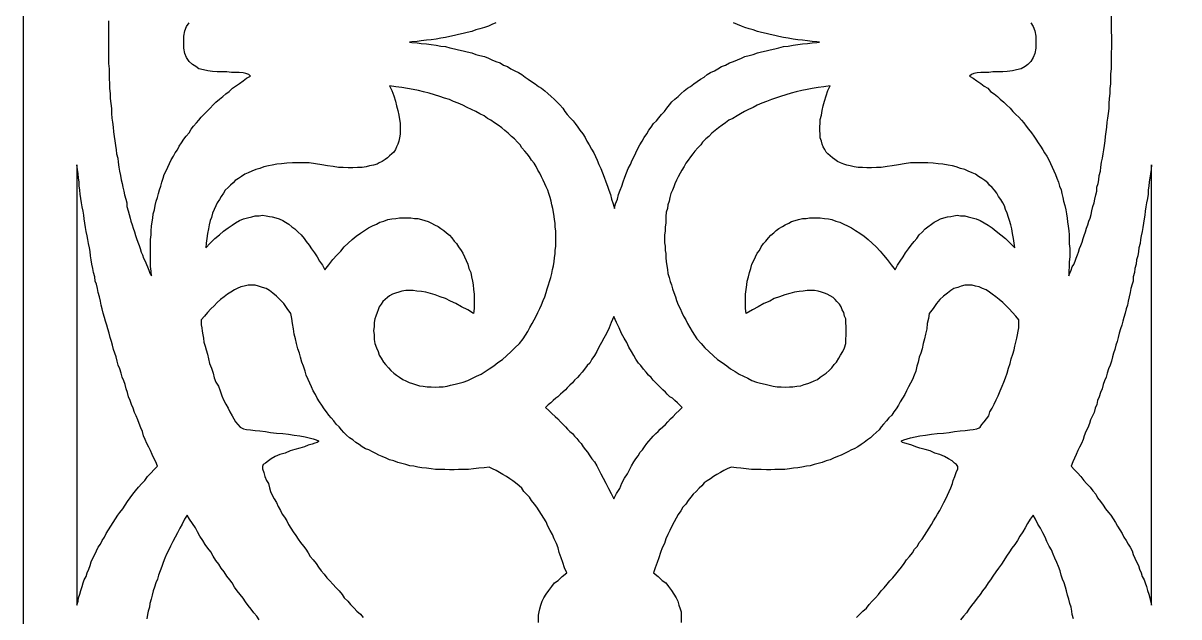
# Model space of a CAD drawing. Extents: x -535 to 535, y -535 to 535.
# Drawn here: x -440 to -332.5, y -53.5 to 1.8 of the extents above; entities that cross this region are included whole.
import ezdxf

# ---------------------------------------------------------------- set-up
doc = ezdxf.new("R2010")
doc.units = 0
doc.layers.add('LAYER_1', color=18, linetype='CONTINUOUS')
doc.layers.add('LAYER_2', color=150, linetype='CONTINUOUS')

msp = doc.modelspace()

# ---------------------------------------------------------------- linework, layer by layer
at = {"layer": 'LAYER_1'}
for points in [[(-346.27, 1.79), (-346.06, 1.44), (-345.9, 1.05), (-345.79, 0.56), (-345.79, -0.56), (-345.9, -1.05), (-346.06, -1.44), (-346.27, -1.79), (-346.54, -2.08), (-346.81, -2.28), (-347.18, -2.47), (-347.61, -2.57), (-347.98, -2.67), (-348.46, -2.72), (-348.89, -2.77), (-349.32, -2.77), (-349.8, -2.77), (-350.18, -2.82), (-350.55, -2.82), (-350.92, -2.82), (-351.25, -2.86), (-351.57, -2.91), (-351.78, -3.01), (-351.99, -3.16), (-351.62, -3.35), (-351.3, -3.6), (-350.92, -3.84), (-350.6, -4.09), (-350.28, -4.28), (-350.02, -4.58), (-349.69, -4.82), (-349.37, -5.07), (-349.11, -5.31), (-348.79, -5.6), (-348.52, -5.85), (-348.2, -6.14), (-347.93, -6.44), (-347.66, -6.73), (-347.39, -6.98), (-347.13, -7.27), (-346.91, -7.51), (-346.7, -7.81), (-346.49, -8.1), (-346.22, -8.44), (-346, -8.74), (-345.79, -9.03), (-345.58, -9.37), (-345.36, -9.67), (-345.15, -10.01), (-344.99, -10.3), (-344.77, -10.6), (-344.61, -10.94), (-344.45, -11.28), (-344.29, -11.62), (-344.13, -11.97), (-343.97, -12.31), (-343.86, -12.65), (-343.7, -13.04), (-343.6, -13.39), (-343.44, -13.73), (-343.38, -14.07), (-343.28, -14.46), (-343.22, -14.81), (-343.12, -15.2), (-343.01, -15.59), (-342.96, -15.98), (-342.9, -16.37), (-342.85, -16.71), (-342.8, -17.11), (-342.74, -17.55), (-342.69, -17.94), (-342.69, -18.77), (-342.63, -19.21), (-342.63, -19.99), (-342.69, -20.43), (-342.69, -20.87), (-342.74, -21.31), (-342.74, -21.76), (-342.63, -21.51), (-342.53, -21.22), (-342.42, -20.92), (-342.26, -20.68), (-342.15, -20.38), (-342.05, -20.09), (-341.94, -19.8), (-341.83, -19.55), (-341.73, -19.21), (-341.62, -18.92), (-341.51, -18.62), (-341.4, -18.28), (-341.3, -17.99), (-341.19, -17.64), (-341.08, -17.3), (-340.98, -17.01), (-340.87, -16.67), (-340.76, -16.37), (-340.66, -16.03), (-340.6, -15.69), (-340.5, -15.3), (-340.39, -14.95), (-340.33, -14.61), (-340.23, -14.22), (-340.12, -13.88), (-340.12, -13.48), (-340.01, -13.14), (-339.96, -12.8), (-339.91, -12.41), (-339.8, -12.02), (-339.75, -11.62), (-339.69, -11.18), (-339.59, -10.79), (-339.53, -10.4), (-339.48, -10.01), (-339.43, -9.62), (-339.37, -9.18), (-339.32, -8.79), (-339.27, -8.35), (-339.21, -7.9), (-339.16, -7.46), (-339.1, -7.07), (-339.05, -6.63), (-339, -6.19), (-339, -5.7), (-338.94, -5.26), (-338.89, -4.77), (-338.89, -4.33), (-338.84, -3.89), (-338.84, -2.96), (-338.78, -2.47), (-338.78, -1), (-338.73, -0.51), (-338.73, 0.51), (-338.78, 1), (-338.78, 2.47)], [(-432.06, 1.98), (-432.06, -1.98), (-432.01, -2.47), (-432.01, -3.4), (-431.95, -3.89), (-431.95, -4.33), (-431.9, -4.77), (-431.9, -5.26), (-431.85, -5.7), (-431.79, -6.19), (-431.79, -6.63), (-431.74, -7.07), (-431.68, -7.46), (-431.63, -7.9), (-431.58, -8.35), (-431.52, -8.79), (-431.47, -9.18), (-431.42, -9.62), (-431.36, -10.01), (-431.31, -10.4), (-431.2, -10.79), (-431.15, -11.18), (-431.1, -11.62), (-431.04, -12.02), (-430.94, -12.41), (-430.88, -12.8), (-430.78, -13.14), (-430.72, -13.48), (-430.62, -13.88), (-430.56, -14.22), (-430.45, -14.61), (-430.35, -14.95), (-430.35, -15.3), (-430.24, -15.69), (-430.13, -16.03), (-430.03, -16.37), (-429.97, -16.67), (-429.87, -17.01), (-429.76, -17.3), (-429.65, -17.64), (-429.55, -17.99), (-429.44, -18.28), (-429.33, -18.62), (-429.22, -18.92), (-429.12, -19.21), (-429.01, -19.55), (-428.9, -19.8), (-428.8, -20.09), (-428.64, -20.38), (-428.53, -20.68), (-428.42, -20.92), (-428.32, -21.22), (-428.21, -21.51), (-428.05, -21.76), (-428.1, -21.31), (-428.15, -20.87), (-428.15, -18.38), (-428.1, -17.94), (-428.1, -17.55), (-428.05, -17.11), (-427.99, -16.71), (-427.94, -16.37), (-427.89, -15.98), (-427.78, -15.59), (-427.73, -15.2), (-427.62, -14.81), (-427.51, -14.46), (-427.41, -14.07), (-427.3, -13.73), (-427.19, -13.39), (-427.09, -13.04), (-426.98, -12.65), (-426.87, -12.31), (-426.71, -11.97), (-426.55, -11.62), (-426.39, -11.28), (-426.23, -10.94), (-426.02, -10.6), (-425.86, -10.3), (-425.64, -10.01), (-425.48, -9.67), (-425.27, -9.37), (-425.05, -9.03), (-424.84, -8.74), (-424.57, -8.44), (-424.36, -8.1), (-424.14, -7.81), (-423.88, -7.51), (-423.66, -7.27), (-423.45, -6.98), (-423.18, -6.73), (-422.91, -6.44), (-422.59, -6.14), (-422.33, -5.85), (-422.06, -5.6), (-421.74, -5.31), (-421.42, -5.07), (-421.15, -4.82), (-420.83, -4.58), (-420.51, -4.28), (-420.24, -4.09), (-419.86, -3.84), (-419.54, -3.6), (-419.22, -3.35), (-418.85, -3.16), (-419.01, -3.01), (-419.28, -2.91), (-419.54, -2.86), (-419.92, -2.82), (-420.29, -2.82), (-420.61, -2.82), (-421.04, -2.77), (-421.47, -2.77), (-421.95, -2.77), (-422.38, -2.72), (-422.81, -2.67), (-423.23, -2.57), (-423.66, -2.47), (-423.93, -2.28), (-424.25, -2.08), (-424.57, -1.79), (-424.79, -1.44), (-424.95, -1.05), (-425.05, -0.56), (-425.05, 0.56), (-424.95, 1.05), (-424.79, 1.44), (-424.57, 1.79)], [(-396.02, 1.79), (-396.39, 1.64), (-396.71, 1.49), (-397.09, 1.35), (-397.52, 1.25), (-397.89, 1.15), (-398.26, 1), (-398.69, 0.91), (-399.07, 0.81), (-399.49, 0.71), (-399.87, 0.61), (-400.3, 0.51), (-400.72, 0.42), (-401.15, 0.37), (-401.58, 0.27), (-402.06, 0.22), (-402.49, 0.17), (-402.97, 0.12), (-403.34, 0.07), (-403.83, 0.02), (-404.07, 0), (-403.83, -0.03), (-403.34, -0.08), (-402.97, -0.12), (-402.49, -0.17), (-402.06, -0.22), (-401.58, -0.27), (-401.15, -0.37), (-400.72, -0.42), (-400.3, -0.52), (-399.87, -0.61), (-399.49, -0.71), (-399.07, -0.81), (-398.69, -0.91), (-398.26, -1.01), (-397.89, -1.15), (-397.52, -1.25), (-397.09, -1.35), (-396.71, -1.49), (-396.39, -1.64), (-396.02, -1.79), (-395.64, -1.94), (-395.32, -2.13), (-394.95, -2.28), (-394.63, -2.47), (-394.25, -2.67), (-393.93, -2.82), (-393.61, -3.01), (-393.29, -3.26), (-393.02, -3.45), (-392.7, -3.65), (-392.38, -3.89), (-392.06, -4.14), (-391.79, -4.28), (-391.47, -4.53), (-391.2, -4.77), (-390.88, -5.07), (-390.62, -5.31), (-390.35, -5.56), (-390.08, -5.85), (-389.81, -6.14), (-389.6, -6.44), (-389.39, -6.73), (-389.12, -7.03), (-388.85, -7.32), (-388.64, -7.56), (-388.42, -7.91), (-388.21, -8.2), (-387.94, -8.54), (-387.73, -8.88), (-387.57, -9.23), (-387.35, -9.57), (-387.14, -9.96), (-386.93, -10.3), (-386.76, -10.65), (-386.6, -10.99), (-386.44, -11.38), (-386.28, -11.77), (-386.12, -12.16), (-385.96, -12.56), (-385.8, -13), (-385.64, -13.39), (-385.53, -13.78), (-385.37, -14.17), (-385.27, -14.61), (-385.11, -15.05), (-385, -15.49), (-384.89, -15.05), (-384.73, -14.61), (-384.63, -14.17), (-384.47, -13.78), (-384.3, -13.39), (-384.2, -13), (-384.04, -12.56), (-383.88, -12.16), (-383.72, -11.77), (-383.5, -11.38), (-383.34, -10.99), (-383.18, -10.65), (-383.02, -10.3), (-382.86, -9.96), (-382.65, -9.57), (-382.43, -9.23), (-382.22, -8.88), (-382, -8.54), (-381.79, -8.2), (-381.58, -7.91), (-381.36, -7.56), (-381.1, -7.32), (-380.88, -7.03), (-380.61, -6.73), (-380.35, -6.44), (-380.13, -6.14), (-379.87, -5.85), (-379.65, -5.56), (-379.38, -5.31), (-379.06, -5.07), (-378.8, -4.77), (-378.53, -4.53), (-378.21, -4.28), (-377.94, -4.14), (-377.62, -3.89), (-377.3, -3.65), (-376.98, -3.45), (-376.66, -3.26), (-376.39, -3.01), (-376.07, -2.82), (-375.69, -2.67), (-375.37, -2.47), (-375.05, -2.28), (-374.68, -2.13), (-374.3, -1.94), (-373.93, -1.79), (-373.55, -1.64), (-373.18, -1.49), (-372.86, -1.35), (-372.48, -1.25), (-372.11, -1.15), (-371.68, -1.01), (-371.31, -0.91), (-370.88, -0.81), (-370.51, -0.71), (-370.08, -0.61), (-369.7, -0.52), (-369.28, -0.42), (-368.85, -0.37), (-368.37, -0.27), (-367.94, -0.22), (-367.51, -0.17), (-367.03, -0.12), (-366.6, -0.08), (-366.17, -0.03), (-365.93, 0), (-366.17, 0.02), (-366.6, 0.07), (-367.03, 0.12), (-367.51, 0.17), (-367.94, 0.22), (-368.37, 0.27), (-368.85, 0.37), (-369.28, 0.42), (-369.7, 0.51), (-370.08, 0.61), (-370.51, 0.71), (-370.88, 0.81), (-371.31, 0.91), (-371.68, 1), (-372.11, 1.15), (-372.48, 1.25), (-372.86, 1.35), (-373.18, 1.49), (-373.55, 1.64), (-373.93, 1.79)], [(-392.05, -53.99), (-392.05, -53.31), (-392, -53.01), (-391.95, -52.72), (-391.84, -52.38), (-391.73, -52.03), (-391.57, -51.69), (-391.36, -51.35), (-391.09, -51.01), (-390.82, -50.66), (-390.56, -50.32), (-390.24, -50.08), (-389.86, -49.73), (-389.43, -49.39), (-389.65, -48.9), (-389.81, -48.41), (-389.97, -47.97), (-390.13, -47.48), (-390.24, -47.04), (-390.4, -46.65), (-390.61, -46.21), (-390.77, -45.82), (-390.98, -45.43), (-391.2, -45.03), (-391.36, -44.64), (-391.57, -44.3), (-391.79, -43.96), (-392, -43.62), (-392.21, -43.27), (-392.43, -42.98), (-392.7, -42.64), (-392.91, -42.34), (-393.18, -42.05), (-393.44, -41.8), (-393.6, -41.51), (-393.87, -41.27), (-394.19, -41.02), (-394.46, -40.83), (-394.73, -40.63), (-395.05, -40.43), (-395.37, -40.24), (-395.69, -40.04), (-396.01, -39.85), (-396.33, -39.7), (-396.65, -39.55), (-397.13, -39.6), (-397.62, -39.65), (-398.1, -39.7), (-398.58, -39.75), (-399.01, -39.75), (-399.49, -39.75), (-399.92, -39.8), (-400.34, -39.8), (-400.77, -39.75), (-401.2, -39.75), (-401.63, -39.75), (-402.05, -39.7), (-402.48, -39.65), (-402.91, -39.6), (-403.29, -39.55), (-403.66, -39.46), (-404.03, -39.41), (-404.41, -39.31), (-404.78, -39.21), (-405.16, -39.11), (-405.53, -38.97), (-405.91, -38.87), (-406.23, -38.72), (-406.6, -38.57), (-406.92, -38.43), (-407.19, -38.28), (-407.51, -38.13), (-407.83, -37.94), (-408.15, -37.84), (-408.47, -37.64), (-408.74, -37.45), (-409.06, -37.25), (-409.33, -37.01), (-409.65, -36.81), (-409.92, -36.57), (-410.18, -36.32), (-410.4, -36.08), (-410.61, -35.79), (-410.88, -35.54), (-411.09, -35.25), (-411.36, -34.95), (-411.58, -34.71), (-411.79, -34.41), (-412, -34.12), (-412.22, -33.78), (-412.43, -33.48), (-412.64, -33.14), (-412.81, -32.8), (-413.02, -32.46), (-413.18, -32.07), (-413.34, -31.72), (-413.5, -31.38), (-413.66, -30.99), (-413.77, -30.6), (-413.93, -30.16), (-414.09, -29.77), (-414.2, -29.32), (-414.3, -28.93), (-414.46, -28.54), (-414.57, -28.05), (-414.68, -27.61), (-414.78, -27.17), (-414.84, -26.68), (-414.94, -26.19), (-415, -25.7), (-415.1, -25.26), (-415.43, -24.77), (-415.75, -24.33), (-416.12, -23.94), (-416.44, -23.65), (-416.76, -23.35), (-417.08, -23.11), (-417.4, -22.91), (-417.73, -22.82), (-418.1, -22.72), (-418.42, -22.62), (-418.74, -22.62), (-419.06, -22.62), (-419.44, -22.72), (-419.76, -22.77), (-420.08, -22.91), (-420.35, -23.06), (-420.67, -23.26), (-420.99, -23.45), (-421.31, -23.7), (-421.63, -23.94), (-421.95, -24.23), (-422.22, -24.53), (-422.54, -24.82), (-422.86, -25.16), (-423.13, -25.51), (-423.45, -25.85), (-423.45, -26.29), (-423.39, -26.58), (-423.34, -26.88), (-423.29, -27.22), (-423.23, -27.56), (-423.18, -27.91), (-423.07, -28.3), (-422.97, -28.64), (-422.86, -29.03), (-422.75, -29.47), (-422.65, -29.91), (-422.49, -30.35), (-422.33, -30.79), (-422.22, -31.23), (-422.06, -31.63), (-421.84, -32.02), (-421.68, -32.46), (-421.52, -32.9), (-421.36, -33.29), (-421.15, -33.68), (-420.93, -34.07), (-420.77, -34.41), (-420.56, -34.76), (-420.4, -35.05), (-420.24, -35.34), (-420.03, -35.59), (-419.81, -35.83), (-419.7, -35.88), (-419.49, -35.98), (-419.22, -36.03), (-418.85, -36.08), (-418.42, -36.13), (-417.99, -36.18), (-417.46, -36.23), (-416.98, -36.32), (-416.44, -36.37), (-415.85, -36.42), (-415.32, -36.47), (-414.78, -36.57), (-414.25, -36.62), (-413.77, -36.71), (-413.39, -36.81), (-413.02, -36.91), (-412.75, -37.01), (-412.54, -37.11), (-412.54, -37.16), (-412.64, -37.25), (-412.86, -37.3), (-413.13, -37.4), (-413.5, -37.5), (-413.82, -37.64), (-414.25, -37.79), (-414.73, -37.89), (-415.16, -38.04), (-415.64, -38.23), (-416.12, -38.38), (-416.55, -38.57), (-416.92, -38.77), (-417.19, -38.97), (-417.46, -39.16), (-417.67, -39.31), (-417.73, -39.5), (-417.73, -39.7), (-417.62, -40.04), (-417.51, -40.43), (-417.35, -40.78), (-417.19, -41.07), (-417.08, -41.46), (-416.98, -41.8), (-416.82, -42.15), (-416.66, -42.49), (-416.44, -42.83), (-416.28, -43.22), (-416.07, -43.57), (-415.91, -43.91), (-415.69, -44.2), (-415.48, -44.55), (-415.32, -44.89), (-415.1, -45.23), (-414.89, -45.57), (-414.62, -45.92), (-414.41, -46.26), (-414.2, -46.55), (-413.93, -46.89), (-413.71, -47.19), (-413.5, -47.53), (-413.29, -47.87), (-413.02, -48.17), (-412.75, -48.51), (-412.54, -48.85), (-412.27, -49.19), (-412, -49.49), (-411.74, -49.83), (-411.47, -50.12), (-411.2, -50.42), (-410.88, -50.76), (-410.61, -51.05), (-410.34, -51.4), (-410.13, -51.69), (-409.81, -52.03), (-409.54, -52.33), (-409.22, -52.67), (-408.95, -52.96), (-408.63, -53.21), (-408.37, -53.55)], [(-362.48, -53.55), (-362.16, -53.21), (-361.89, -52.96), (-361.57, -52.67), (-361.3, -52.33), (-361.03, -52.03), (-360.71, -51.69), (-360.44, -51.4), (-360.18, -51.05), (-359.91, -50.76), (-359.64, -50.42), (-359.38, -50.12), (-359.11, -49.83), (-358.84, -49.49), (-358.57, -49.19), (-358.31, -48.85), (-358.04, -48.51), (-357.82, -48.17), (-357.56, -47.87), (-357.29, -47.53), (-357.08, -47.19), (-356.81, -46.89), (-356.65, -46.55), (-356.38, -46.26), (-356.17, -45.92), (-355.95, -45.57), (-355.74, -45.23), (-355.52, -44.89), (-355.31, -44.55), (-355.1, -44.2), (-354.94, -43.91), (-354.72, -43.57), (-354.56, -43.22), (-354.35, -42.83), (-354.19, -42.49), (-354.03, -42.15), (-353.87, -41.8), (-353.71, -41.46), (-353.55, -41.07), (-353.49, -40.78), (-353.33, -40.43), (-353.22, -40.04), (-353.06, -39.7), (-353.06, -39.5), (-353.17, -39.31), (-353.38, -39.16), (-353.6, -38.97), (-353.92, -38.77), (-354.29, -38.57), (-354.72, -38.38), (-355.2, -38.23), (-355.63, -38.04), (-356.11, -37.89), (-356.59, -37.79), (-356.97, -37.64), (-357.34, -37.5), (-357.66, -37.4), (-357.98, -37.3), (-358.2, -37.25), (-358.31, -37.16), (-358.31, -37.11), (-358.09, -37.01), (-357.77, -36.91), (-357.45, -36.81), (-357.02, -36.71), (-356.59, -36.62), (-356.06, -36.57), (-355.52, -36.47), (-354.99, -36.42), (-354.4, -36.37), (-353.87, -36.32), (-353.38, -36.23), (-352.85, -36.18), (-352.37, -36.13), (-351.94, -36.08), (-351.62, -36.03), (-351.3, -35.98), (-351.09, -35.88), (-350.98, -35.83), (-350.82, -35.59), (-350.6, -35.34), (-350.39, -35.05), (-350.18, -34.76), (-350.07, -34.41), (-349.86, -34.07), (-349.69, -33.68), (-349.48, -33.29), (-349.32, -32.9), (-349.11, -32.46), (-348.95, -32.02), (-348.79, -31.63), (-348.62, -31.23), (-348.46, -30.79), (-348.36, -30.35), (-348.2, -29.91), (-348.09, -29.47), (-347.93, -29.03), (-347.82, -28.64), (-347.77, -28.3), (-347.66, -27.91), (-347.56, -27.56), (-347.5, -27.22), (-347.45, -26.88), (-347.39, -26.58), (-347.39, -25.85), (-347.66, -25.51), (-347.98, -25.16), (-348.3, -24.82), (-348.57, -24.53), (-348.89, -24.23), (-349.21, -23.94), (-349.53, -23.7), (-349.86, -23.45), (-350.12, -23.26), (-350.44, -23.06), (-350.76, -22.91), (-351.09, -22.77), (-351.41, -22.72), (-351.73, -22.62), (-352.05, -22.62), (-352.42, -22.62), (-352.74, -22.72), (-353.06, -22.82), (-353.44, -22.91), (-353.71, -23.11), (-354.03, -23.35), (-354.4, -23.65), (-354.72, -23.94), (-355.04, -24.33), (-355.36, -24.77), (-355.74, -25.26), (-355.79, -25.7), (-355.9, -26.19), (-355.95, -26.68), (-356.06, -27.17), (-356.17, -27.61), (-356.27, -28.05), (-356.38, -28.54), (-356.49, -28.93), (-356.65, -29.32), (-356.75, -29.77), (-356.86, -30.16), (-356.97, -30.6), (-357.13, -30.99), (-357.29, -31.38), (-357.45, -31.72), (-357.66, -32.07), (-357.82, -32.46), (-357.98, -32.8), (-358.2, -33.14), (-358.41, -33.48), (-358.57, -33.78), (-358.79, -34.12), (-359, -34.41), (-359.21, -34.71), (-359.48, -34.95), (-359.7, -35.25), (-359.96, -35.54), (-360.18, -35.79), (-360.39, -36.08), (-360.66, -36.32), (-360.93, -36.57), (-361.19, -36.81), (-361.46, -37.01), (-361.78, -37.25), (-362.05, -37.45), (-362.37, -37.64), (-362.69, -37.84), (-362.96, -37.94), (-363.28, -38.13), (-363.6, -38.28), (-363.92, -38.43), (-364.24, -38.57), (-364.62, -38.72), (-364.94, -38.87), (-365.31, -38.97), (-365.69, -39.11), (-366.06, -39.21), (-366.43, -39.31), (-366.81, -39.41), (-367.13, -39.46), (-367.56, -39.55), (-367.93, -39.6), (-368.36, -39.65), (-368.73, -39.7), (-369.16, -39.75), (-369.59, -39.75), (-370.07, -39.75), (-370.45, -39.8), (-370.87, -39.8), (-371.36, -39.75), (-371.78, -39.75), (-372.26, -39.75), (-372.75, -39.7), (-373.23, -39.65), (-373.66, -39.6), (-374.14, -39.55), (-374.51, -39.7), (-374.83, -39.85), (-375.15, -40.04), (-375.47, -40.24), (-375.79, -40.43), (-376.06, -40.63), (-376.38, -40.83), (-376.65, -41.02), (-376.86, -41.27), (-377.13, -41.51), (-377.4, -41.8), (-377.67, -42.05), (-377.88, -42.34), (-378.15, -42.64), (-378.36, -42.98), (-378.63, -43.27), (-378.84, -43.62), (-379.06, -43.96), (-379.27, -44.3), (-379.43, -44.64), (-379.65, -45.03), (-379.86, -45.43), (-380.02, -45.82), (-380.23, -46.21), (-380.34, -46.65), (-380.55, -47.04), (-380.72, -47.48), (-380.88, -47.97), (-381.04, -48.41), (-381.2, -48.9), (-381.36, -49.39), (-380.93, -49.73), (-380.55, -50.08), (-380.23, -50.32), (-379.97, -50.66), (-379.7, -51.01), (-379.48, -51.35), (-379.27, -51.69), (-379.11, -52.03), (-379, -52.38), (-378.9, -52.72), (-378.79, -53.01), (-378.79, -53.99)], [(-418.05, -53.75), (-418.26, -53.4), (-418.53, -53.11), (-418.8, -52.77), (-419.06, -52.42), (-419.33, -52.08), (-419.54, -51.74), (-419.81, -51.4), (-420.08, -51.05), (-420.35, -50.71), (-420.56, -50.32), (-420.77, -50.03), (-421.04, -49.68), (-421.31, -49.29), (-421.58, -48.95), (-421.79, -48.56), (-422.06, -48.22), (-422.33, -47.82), (-422.54, -47.43), (-422.81, -47.09), (-423.07, -46.75), (-423.29, -46.36), (-423.56, -45.96), (-423.77, -45.57), (-423.98, -45.18), (-424.25, -44.79), (-424.52, -44.4), (-424.73, -44.01), (-425, -44.4), (-425.21, -44.84), (-425.43, -45.23), (-425.64, -45.67), (-425.86, -46.06), (-426.07, -46.45), (-426.28, -46.89), (-426.44, -47.24), (-426.66, -47.63), (-426.82, -48.02), (-426.98, -48.41), (-427.09, -48.8), (-427.25, -49.19), (-427.41, -49.59), (-427.51, -49.98), (-427.67, -50.32), (-427.78, -50.71), (-427.89, -51.05), (-427.99, -51.45), (-428.1, -51.84), (-428.21, -52.23), (-428.26, -52.57), (-428.37, -52.96), (-428.42, -53.26), (-428.48, -53.65)], [(-342.31, -53.65), (-342.42, -53.26), (-342.47, -52.96), (-342.53, -52.57), (-342.63, -52.23), (-342.74, -51.84), (-342.85, -51.45), (-342.96, -51.05), (-343.06, -50.71), (-343.17, -50.32), (-343.33, -49.98), (-343.44, -49.59), (-343.54, -49.19), (-343.7, -48.8), (-343.86, -48.41), (-344.03, -48.02), (-344.19, -47.63), (-344.35, -47.24), (-344.56, -46.89), (-344.77, -46.45), (-344.93, -46.06), (-345.15, -45.67), (-345.36, -45.23), (-345.63, -44.84), (-345.84, -44.4), (-346.06, -44.01), (-346.33, -44.4), (-346.59, -44.79), (-346.81, -45.18), (-347.02, -45.57), (-347.29, -45.96), (-347.5, -46.36), (-347.77, -46.75), (-348.04, -47.09), (-348.25, -47.43), (-348.52, -47.82), (-348.79, -48.22), (-349, -48.56), (-349.27, -48.95), (-349.53, -49.29), (-349.8, -49.68), (-350.02, -50.03), (-350.23, -50.32), (-350.5, -50.71), (-350.76, -51.05), (-350.98, -51.4), (-351.25, -51.74), (-351.51, -52.08), (-351.78, -52.42), (-352.05, -52.77), (-352.26, -53.11), (-352.53, -53.4), (-352.8, -53.75)]]:
    msp.add_lwpolyline(points, dxfattribs=at)
for points in [[(-422.59, -18.7), (-422.16, -18.26), (-421.74, -17.92), (-421.36, -17.58), (-420.93, -17.29), (-420.56, -17.04), (-420.24, -16.8), (-419.86, -16.6), (-419.49, -16.45), (-419.12, -16.36), (-418.74, -16.26), (-418.42, -16.16), (-418.05, -16.16), (-417.73, -16.11), (-417.4, -16.16), (-417.08, -16.21), (-416.82, -16.26), (-416.5, -16.36), (-416.17, -16.45), (-415.85, -16.6), (-415.59, -16.75), (-415.27, -16.94), (-415, -17.19), (-414.73, -17.38), (-414.41, -17.68), (-414.14, -17.92), (-413.87, -18.26), (-413.66, -18.56), (-413.39, -18.9), (-413.18, -19.24), (-412.91, -19.59), (-412.64, -19.98), (-412.43, -20.37), (-412.16, -20.76), (-411.95, -21.2), (-411.58, -20.71), (-411.2, -20.22), (-410.83, -19.83), (-410.45, -19.44), (-410.13, -19.05), (-409.76, -18.7), (-409.38, -18.36), (-409.01, -18.07), (-408.63, -17.77), (-408.26, -17.53), (-407.88, -17.29), (-407.51, -17.09), (-407.14, -16.94), (-406.81, -16.75), (-406.44, -16.65), (-406.07, -16.5), (-405.69, -16.45), (-405.32, -16.4), (-405, -16.36), (-404.62, -16.36), (-404.25, -16.36), (-403.93, -16.36), (-403.61, -16.4), (-403.29, -16.4), (-402.96, -16.5), (-402.64, -16.6), (-402.32, -16.7), (-402, -16.84), (-401.73, -16.99), (-401.41, -17.14), (-401.15, -17.33), (-400.88, -17.53), (-400.61, -17.73), (-400.34, -17.97), (-400.13, -18.22), (-399.92, -18.51), (-399.7, -18.75), (-399.49, -19.05), (-399.27, -19.39), (-399.11, -19.63), (-398.95, -19.98), (-398.79, -20.32), (-398.63, -20.66), (-398.53, -21.05), (-398.36, -21.45), (-398.31, -21.84), (-398.2, -22.23), (-398.15, -22.57), (-398.1, -23.01), (-398.04, -23.45), (-398.04, -24.77), (-398.1, -25.26), (-398.63, -24.92), (-399.22, -24.63), (-399.76, -24.33), (-400.24, -24.09), (-400.72, -23.84), (-401.2, -23.7), (-401.68, -23.5), (-402.11, -23.4), (-402.54, -23.26), (-402.96, -23.21), (-403.39, -23.16), (-403.71, -23.11), (-404.09, -23.11), (-404.41, -23.11), (-404.78, -23.16), (-405.05, -23.26), (-405.37, -23.35), (-405.64, -23.45), (-405.91, -23.6), (-406.12, -23.75), (-406.33, -23.94), (-406.55, -24.14), (-406.71, -24.38), (-406.87, -24.63), (-406.98, -24.92), (-407.08, -25.16), (-407.19, -25.51), (-407.3, -25.75), (-407.35, -26.09), (-407.35, -26.49), (-407.4, -26.83), (-407.35, -27.22), (-407.35, -27.66), (-407.3, -28.05), (-407.14, -28.44), (-406.98, -28.79), (-406.87, -29.13), (-406.71, -29.42), (-406.49, -29.77), (-406.28, -30.01), (-406.01, -30.3), (-405.8, -30.55), (-405.53, -30.79), (-405.26, -30.99), (-405, -31.18), (-404.68, -31.38), (-404.41, -31.53), (-404.09, -31.67), (-403.77, -31.77), (-403.5, -31.87), (-403.12, -31.97), (-402.8, -32.02), (-402.43, -32.07), (-402.05, -32.07), (-401.68, -32.11), (-401.31, -32.07), (-400.93, -32.07), (-400.56, -32.02), (-400.24, -31.92), (-399.81, -31.82), (-399.43, -31.72), (-399.06, -31.63), (-398.63, -31.48), (-398.2, -31.28), (-397.83, -31.09), (-397.4, -30.89), (-397.03, -30.65), (-396.65, -30.4), (-396.23, -30.11), (-395.85, -29.81), (-395.42, -29.52), (-395.05, -29.18), (-394.62, -28.79), (-394.25, -28.44), (-393.82, -28.05), (-393.5, -27.61), (-393.28, -27.27), (-393.07, -26.93), (-392.86, -26.54), (-392.64, -26.19), (-392.48, -25.85), (-392.27, -25.51), (-392.11, -25.16), (-391.95, -24.77), (-391.79, -24.43), (-391.63, -24.04), (-391.47, -23.7), (-391.36, -23.31), (-391.25, -22.96), (-391.14, -22.57), (-391.04, -22.28), (-390.93, -21.89), (-390.82, -21.54), (-390.77, -21.15), (-390.66, -20.81), (-390.61, -20.42), (-390.56, -20.07), (-390.5, -19.68), (-390.5, -19.39), (-390.45, -19), (-390.45, -17.58), (-390.5, -17.19), (-390.5, -16.84), (-390.56, -16.5), (-390.61, -16.21), (-390.66, -15.82), (-390.72, -15.47), (-390.82, -15.13), (-390.88, -14.79), (-390.98, -14.45), (-391.09, -14.1), (-391.2, -13.76), (-391.36, -13.47), (-391.47, -13.17), (-391.63, -12.83), (-391.79, -12.54), (-391.95, -12.2), (-392.11, -11.9), (-392.27, -11.56), (-392.48, -11.27), (-392.7, -10.97), (-392.91, -10.68), (-393.12, -10.38), (-393.34, -10.14), (-393.6, -9.85), (-393.76, -9.55), (-394.03, -9.31), (-394.3, -9.01), (-394.57, -8.77), (-394.89, -8.48), (-395.21, -8.23), (-395.48, -7.99), (-395.8, -7.74), (-396.17, -7.5), (-396.49, -7.25), (-396.81, -7.11), (-397.13, -6.86), (-397.51, -6.67), (-397.88, -6.47), (-398.31, -6.27), (-398.69, -6.08), (-399.11, -5.88), (-399.54, -5.69), (-399.97, -5.54), (-400.34, -5.34), (-400.82, -5.2), (-401.25, -5.05), (-401.73, -4.9), (-402.22, -4.76), (-402.75, -4.61), (-403.23, -4.51), (-403.71, -4.41), (-404.25, -4.32), (-404.78, -4.22), (-405.32, -4.17), (-405.91, -4.07), (-405.69, -4.51), (-405.53, -5), (-405.37, -5.49), (-405.26, -5.93), (-405.16, -6.37), (-405.05, -6.81), (-405, -7.2), (-404.94, -7.55), (-404.94, -8.57), (-405, -8.92), (-405.05, -9.21), (-405.16, -9.5), (-405.26, -9.75), (-405.37, -9.99), (-405.53, -10.24), (-405.69, -10.38), (-405.91, -10.58), (-406.12, -10.78), (-406.33, -10.92), (-406.6, -11.12), (-406.87, -11.22), (-407.08, -11.36), (-407.4, -11.46), (-407.78, -11.51), (-408.1, -11.61), (-408.47, -11.66), (-408.9, -11.66), (-409.33, -11.71), (-409.76, -11.71), (-410.24, -11.66), (-410.67, -11.66), (-411.15, -11.56), (-411.68, -11.51), (-412.22, -11.41), (-412.81, -11.31), (-413.39, -11.22), (-413.87, -11.22), (-414.41, -11.22), (-414.94, -11.22), (-415.48, -11.27), (-415.96, -11.31), (-416.39, -11.36), (-416.82, -11.46), (-417.19, -11.51), (-417.62, -11.61), (-417.99, -11.76), (-418.37, -11.85), (-418.74, -12), (-419.06, -12.15), (-419.38, -12.29), (-419.7, -12.49), (-419.97, -12.68), (-420.29, -12.88), (-420.45, -13.08), (-420.72, -13.32), (-420.93, -13.52), (-421.2, -13.76), (-421.36, -14.06), (-421.58, -14.35), (-421.74, -14.64), (-421.95, -14.94), (-422.06, -15.23), (-422.22, -15.57), (-422.38, -15.92), (-422.49, -16.31), (-422.59, -16.6), (-422.7, -16.99), (-422.75, -17.38), (-422.86, -17.82), (-422.91, -18.26), (-422.97, -18.7), (-423.02, -19.15)], [(-380.29, -19), (-380.29, -19.39), (-380.23, -19.68), (-380.23, -20.07), (-380.18, -20.42), (-380.13, -20.81), (-380.07, -21.15), (-380.02, -21.54), (-379.91, -21.89), (-379.81, -22.28), (-379.7, -22.57), (-379.59, -22.96), (-379.48, -23.31), (-379.32, -23.7), (-379.22, -24.04), (-379.06, -24.43), (-378.9, -24.77), (-378.74, -25.16), (-378.58, -25.51), (-378.36, -25.85), (-378.2, -26.19), (-377.99, -26.54), (-377.77, -26.93), (-377.56, -27.27), (-377.35, -27.61), (-376.92, -28.05), (-376.6, -28.44), (-376.22, -28.79), (-375.79, -29.18), (-375.42, -29.52), (-374.99, -29.81), (-374.56, -30.11), (-374.19, -30.4), (-373.76, -30.65), (-373.39, -30.89), (-373.01, -31.09), (-372.59, -31.28), (-372.21, -31.48), (-371.78, -31.63), (-371.41, -31.72), (-370.98, -31.82), (-370.61, -31.92), (-370.23, -32.02), (-369.86, -32.07), (-369.48, -32.07), (-369.11, -32.11), (-368.73, -32.07), (-368.41, -32.07), (-368.04, -32.02), (-367.67, -31.97), (-367.34, -31.87), (-367.02, -31.77), (-366.76, -31.67), (-366.43, -31.53), (-366.11, -31.38), (-365.85, -31.18), (-365.58, -30.99), (-365.31, -30.79), (-365.04, -30.55), (-364.78, -30.3), (-364.56, -30.01), (-364.35, -29.77), (-364.14, -29.42), (-363.97, -29.13), (-363.76, -28.79), (-363.6, -28.44), (-363.49, -28.05), (-363.49, -27.66), (-363.44, -27.22), (-363.44, -26.49), (-363.49, -26.09), (-363.49, -25.75), (-363.6, -25.51), (-363.65, -25.16), (-363.81, -24.92), (-363.92, -24.63), (-364.08, -24.38), (-364.3, -24.14), (-364.46, -23.94), (-364.67, -23.75), (-364.94, -23.6), (-365.2, -23.45), (-365.47, -23.35), (-365.74, -23.26), (-366.06, -23.16), (-366.38, -23.11), (-366.76, -23.11), (-367.08, -23.11), (-367.45, -23.16), (-367.83, -23.21), (-368.25, -23.26), (-368.68, -23.4), (-369.16, -23.5), (-369.64, -23.7), (-370.13, -23.84), (-370.55, -24.09), (-371.09, -24.33), (-371.62, -24.63), (-372.16, -24.92), (-372.75, -25.26), (-372.8, -24.77), (-372.8, -23.45), (-372.75, -23.01), (-372.69, -22.57), (-372.64, -22.23), (-372.53, -21.84), (-372.43, -21.45), (-372.32, -21.05), (-372.21, -20.66), (-372.05, -20.32), (-371.89, -19.98), (-371.73, -19.63), (-371.52, -19.39), (-371.36, -19.05), (-371.14, -18.75), (-370.93, -18.51), (-370.66, -18.22), (-370.45, -17.97), (-370.18, -17.73), (-369.96, -17.53), (-369.7, -17.33), (-369.38, -17.14), (-369.11, -16.99), (-368.79, -16.84), (-368.52, -16.7), (-368.2, -16.6), (-367.88, -16.5), (-367.5, -16.4), (-367.18, -16.4), (-366.86, -16.36), (-366.54, -16.36), (-366.22, -16.36), (-365.85, -16.36), (-365.47, -16.4), (-365.1, -16.45), (-364.78, -16.5), (-364.4, -16.65), (-364.03, -16.75), (-363.65, -16.94), (-363.33, -17.09), (-362.96, -17.29), (-362.58, -17.53), (-362.16, -17.77), (-361.78, -18.07), (-361.41, -18.36), (-361.03, -18.7), (-360.66, -19.05), (-360.28, -19.44), (-359.96, -19.83), (-359.64, -20.22), (-359.27, -20.71), (-358.89, -21.2), (-358.68, -20.76), (-358.41, -20.37), (-358.14, -19.98), (-357.93, -19.59), (-357.66, -19.24), (-357.4, -18.9), (-357.13, -18.56), (-356.86, -18.26), (-356.65, -17.92), (-356.38, -17.68), (-356.11, -17.38), (-355.85, -17.19), (-355.52, -16.94), (-355.26, -16.75), (-354.94, -16.6), (-354.67, -16.45), (-354.35, -16.36), (-354.03, -16.26), (-353.71, -16.21), (-353.44, -16.16), (-353.12, -16.11), (-352.8, -16.16), (-352.42, -16.16), (-352.1, -16.26), (-351.73, -16.36), (-351.35, -16.45), (-350.98, -16.6), (-350.6, -16.8), (-350.23, -17.04), (-349.86, -17.29), (-349.48, -17.58), (-349.05, -17.92), (-348.62, -18.26), (-348.2, -18.7), (-347.77, -19.15), (-347.82, -18.7), (-347.88, -18.26), (-347.98, -17.82), (-348.04, -17.38), (-348.14, -16.99), (-348.25, -16.6), (-348.36, -16.31), (-348.46, -15.92), (-348.62, -15.57), (-348.73, -15.23), (-348.89, -14.94), (-349.05, -14.64), (-349.27, -14.35), (-349.43, -14.06), (-349.64, -13.76), (-349.86, -13.52), (-350.12, -13.32), (-350.28, -13.08), (-350.55, -12.88), (-350.82, -12.68), (-351.14, -12.49), (-351.41, -12.29), (-351.73, -12.15), (-352.1, -12), (-352.42, -11.85), (-352.8, -11.76), (-353.22, -11.61), (-353.55, -11.51), (-353.97, -11.46), (-354.45, -11.36), (-354.88, -11.31), (-355.36, -11.27), (-355.85, -11.22), (-356.38, -11.22), (-356.86, -11.22), (-357.45, -11.22), (-358.04, -11.31), (-358.57, -11.41), (-359.16, -11.51), (-359.64, -11.56), (-360.18, -11.66), (-360.61, -11.66), (-361.09, -11.71), (-361.51, -11.71), (-361.94, -11.66), (-362.32, -11.66), (-362.69, -11.61), (-363.07, -11.51), (-363.39, -11.46), (-363.65, -11.36), (-363.97, -11.22), (-364.24, -11.12), (-364.51, -10.92), (-364.72, -10.78), (-364.94, -10.58), (-365.15, -10.38), (-365.31, -10.24), (-365.42, -9.99), (-365.58, -9.75), (-365.69, -9.5), (-365.74, -9.21), (-365.85, -8.92), (-365.85, -8.57), (-365.9, -8.23), (-365.9, -7.89), (-365.85, -7.55), (-365.85, -7.2), (-365.74, -6.81), (-365.69, -6.37), (-365.58, -5.93), (-365.47, -5.49), (-365.31, -5), (-365.15, -4.51), (-364.94, -4.07), (-365.53, -4.17), (-366.06, -4.22), (-366.6, -4.32), (-367.08, -4.41), (-367.56, -4.51), (-368.09, -4.61), (-368.57, -4.76), (-369.06, -4.9), (-369.54, -5.05), (-370.02, -5.2), (-370.39, -5.34), (-370.87, -5.54), (-371.3, -5.69), (-371.73, -5.88), (-372.1, -6.08), (-372.53, -6.27), (-372.91, -6.47), (-373.28, -6.67), (-373.6, -6.86), (-373.98, -7.11), (-374.35, -7.25), (-374.67, -7.5), (-374.99, -7.74), (-375.31, -7.99), (-375.63, -8.23), (-375.95, -8.48), (-376.22, -8.77), (-376.49, -9.01), (-376.81, -9.31), (-376.97, -9.55), (-377.24, -9.85), (-377.51, -10.14), (-377.72, -10.38), (-377.93, -10.68), (-378.15, -10.97), (-378.36, -11.27), (-378.52, -11.56), (-378.74, -11.9), (-378.9, -12.2), (-379.06, -12.54), (-379.22, -12.83), (-379.38, -13.17), (-379.48, -13.47), (-379.59, -13.76), (-379.75, -14.1), (-379.86, -14.45), (-379.91, -14.79), (-380.02, -15.13), (-380.07, -15.47), (-380.18, -15.82), (-380.23, -16.21), (-380.23, -16.84), (-380.29, -17.19), (-380.29, -17.58), (-380.34, -17.92), (-380.34, -18.66)], [(-434.89, -52.03), (-434.84, -51.69), (-434.73, -51.35), (-434.63, -51.01), (-434.52, -50.66), (-434.41, -50.32), (-434.31, -50.03), (-434.15, -49.73), (-434.04, -49.39), (-433.88, -49.05), (-433.77, -48.71), (-433.66, -48.36), (-433.5, -48.02), (-433.34, -47.68), (-433.18, -47.34), (-433.02, -46.99), (-432.81, -46.7), (-432.65, -46.36), (-432.43, -46.06), (-432.27, -45.72), (-432.06, -45.38), (-431.85, -45.03), (-431.63, -44.69), (-431.42, -44.35), (-431.2, -44.01), (-430.99, -43.76), (-430.72, -43.42), (-430.51, -43.08), (-430.29, -42.73), (-430.03, -42.39), (-429.81, -42.05), (-429.55, -41.76), (-429.28, -41.41), (-428.96, -41.07), (-428.69, -40.78), (-428.42, -40.43), (-428.1, -40.09), (-427.83, -39.8), (-427.51, -39.46), (-427.67, -39.06), (-427.83, -38.72), (-427.99, -38.38), (-428.15, -37.99), (-428.32, -37.69), (-428.48, -37.35), (-428.64, -36.96), (-428.8, -36.62), (-428.9, -36.23), (-429.06, -35.88), (-429.22, -35.49), (-429.33, -35.15), (-429.49, -34.76), (-429.65, -34.46), (-429.76, -34.07), (-429.92, -33.73), (-430.03, -33.34), (-430.19, -33), (-430.29, -32.6), (-430.4, -32.26), (-430.51, -31.87), (-430.62, -31.53), (-430.78, -31.18), (-430.88, -30.79), (-430.99, -30.4), (-431.15, -30.06), (-431.26, -29.67), (-431.36, -29.28), (-431.47, -28.93), (-431.58, -28.59), (-431.68, -28.2), (-431.79, -27.86), (-431.9, -27.47), (-432.01, -27.07), (-432.11, -26.68), (-432.22, -26.34), (-432.33, -25.95), (-432.43, -25.61), (-432.54, -25.21), (-432.65, -24.82), (-432.75, -24.48), (-432.81, -24.09), (-432.91, -23.7), (-433.02, -23.31), (-433.08, -22.91), (-433.18, -22.52), (-433.29, -22.23), (-433.34, -21.84), (-433.45, -21.45), (-433.5, -21.05), (-433.61, -20.66), (-433.66, -20.27), (-433.72, -19.88), (-433.77, -19.49), (-433.82, -19.15), (-433.93, -18.75), (-433.98, -18.36), (-434.04, -18.02), (-434.15, -17.63), (-434.2, -17.24), (-434.25, -16.84), (-434.31, -16.45), (-434.36, -16.11), (-434.41, -15.72), (-434.52, -15.33), (-434.57, -14.94), (-434.63, -14.54), (-434.68, -14.15), (-434.73, -13.76), (-434.79, -13.37), (-434.79, -13.03), (-434.84, -12.64), (-434.89, -12.24), (-434.95, -11.85), (-435, -11.41), (-435, -52.38)], [(-342.21, -39.8), (-341.94, -40.09), (-341.62, -40.43), (-341.35, -40.78), (-341.08, -41.07), (-340.76, -41.41), (-340.5, -41.76), (-340.23, -42.05), (-340.07, -42.39), (-339.8, -42.73), (-339.53, -43.08), (-339.32, -43.42), (-339.05, -43.76), (-338.84, -44.01), (-338.62, -44.35), (-338.41, -44.69), (-338.2, -45.03), (-337.98, -45.38), (-337.77, -45.72), (-337.61, -46.06), (-337.39, -46.36), (-337.23, -46.7), (-337.02, -46.99), (-336.86, -47.34), (-336.75, -47.68), (-336.59, -48.02), (-336.43, -48.36), (-336.27, -48.71), (-336.16, -49.05), (-336, -49.39), (-335.9, -49.73), (-335.74, -50.03), (-335.63, -50.32), (-335.52, -50.66), (-335.41, -51.01), (-335.31, -51.35), (-335.2, -51.69), (-335.15, -52.03), (-335.04, -52.38), (-335.04, -11.42), (-335.09, -11.85), (-335.15, -12.24), (-335.2, -12.64), (-335.25, -13.03), (-335.31, -13.37), (-335.36, -13.76), (-335.36, -14.15), (-335.41, -14.54), (-335.52, -14.94), (-335.57, -15.33), (-335.63, -15.72), (-335.68, -16.11), (-335.74, -16.45), (-335.79, -16.84), (-335.84, -17.24), (-335.9, -17.63), (-336, -18.02), (-336.06, -18.36), (-336.11, -18.75), (-336.22, -19.15), (-336.27, -19.49), (-336.32, -19.88), (-336.43, -20.27), (-336.48, -20.66), (-336.59, -21.05), (-336.64, -21.45), (-336.75, -21.84), (-336.75, -22.23), (-336.86, -22.52), (-336.97, -22.91), (-337.02, -23.31), (-337.13, -23.7), (-337.23, -24.09), (-337.29, -24.48), (-337.39, -24.82), (-337.5, -25.21), (-337.61, -25.61), (-337.71, -25.95), (-337.82, -26.34), (-337.93, -26.68), (-338.04, -27.07), (-338.14, -27.47), (-338.25, -27.86), (-338.36, -28.2), (-338.46, -28.59), (-338.57, -28.93), (-338.68, -29.28), (-338.78, -29.67), (-338.89, -30.06), (-339.05, -30.4), (-339.16, -30.79), (-339.27, -31.18), (-339.43, -31.53), (-339.53, -31.87), (-339.64, -32.26), (-339.8, -32.6), (-339.91, -33), (-340.07, -33.34), (-340.12, -33.73), (-340.28, -34.07), (-340.39, -34.46), (-340.55, -34.76), (-340.71, -35.15), (-340.82, -35.49), (-340.98, -35.88), (-341.14, -36.23), (-341.3, -36.62), (-341.4, -36.96), (-341.57, -37.35), (-341.73, -37.69), (-341.89, -37.99), (-342.05, -38.38), (-342.21, -38.72), (-342.37, -39.06), (-342.53, -39.46)], [(-391.11, -34.27), (-390.81, -34.55), (-390.51, -34.83), (-390.26, -35.06), (-390.01, -35.34), (-389.76, -35.58), (-389.56, -35.81), (-389.36, -36), (-389.16, -36.23), (-388.91, -36.42), (-388.71, -36.65), (-388.5, -36.89), (-388.3, -37.12), (-388.1, -37.35), (-387.9, -37.64), (-387.7, -37.92), (-387.5, -38.15), (-387.3, -38.48), (-387.1, -38.76), (-386.85, -39.04), (-386.65, -39.41), (-386.45, -39.79), (-386.25, -40.16), (-386.05, -40.58), (-385.8, -41.05), (-385.55, -41.52), (-385.3, -41.99), (-385.05, -42.5), (-384.8, -41.99), (-384.5, -41.52), (-384.3, -41.05), (-384.05, -40.58), (-383.8, -40.16), (-383.6, -39.79), (-383.4, -39.41), (-383.2, -39.04), (-383, -38.76), (-382.8, -38.48), (-382.6, -38.15), (-382.39, -37.92), (-382.19, -37.64), (-381.99, -37.35), (-381.79, -37.12), (-381.59, -36.89), (-381.39, -36.65), (-381.14, -36.42), (-380.94, -36.23), (-380.74, -36), (-380.49, -35.81), (-380.24, -35.58), (-380.04, -35.34), (-379.79, -35.06), (-379.54, -34.83), (-379.29, -34.55), (-378.99, -34.27), (-378.69, -33.99), (-378.94, -33.75), (-379.14, -33.56), (-379.39, -33.33), (-379.59, -33.14), (-379.84, -33), (-380.09, -32.77), (-380.24, -32.58), (-380.49, -32.35), (-380.69, -32.16), (-380.94, -31.93), (-381.14, -31.69), (-381.39, -31.46), (-381.59, -31.22), (-381.84, -30.99), (-382.04, -30.71), (-382.29, -30.43), (-382.55, -30.1), (-382.75, -29.87), (-383, -29.49), (-383.2, -29.17), (-383.4, -28.79), (-383.65, -28.37), (-383.85, -27.95), (-384.1, -27.53), (-384.35, -27.11), (-384.55, -26.59), (-384.8, -26.08), (-385.05, -25.52), (-385.3, -26.08), (-385.5, -26.59), (-385.75, -27.11), (-386, -27.53), (-386.2, -27.95), (-386.45, -28.37), (-386.65, -28.79), (-386.85, -29.17), (-387.1, -29.49), (-387.3, -29.87), (-387.55, -30.1), (-387.8, -30.43), (-388, -30.71), (-388.25, -30.99), (-388.45, -31.22), (-388.71, -31.46), (-388.91, -31.69), (-389.16, -31.93), (-389.41, -32.16), (-389.56, -32.35), (-389.81, -32.58), (-390.01, -32.77), (-390.26, -33), (-390.46, -33.14), (-390.71, -33.33), (-390.91, -33.56), (-391.16, -33.75), (-391.41, -33.99)]]:
    msp.add_lwpolyline(points, close=True, dxfattribs=at)
at = {"layer": 'LAYER_2'}
msp.add_lwpolyline([(182.25, -440), (440, -182.25), (440, 182.25), (182.25, 440), (-182.25, 440), (-440, 182.25), (-440, -182.25), (-182.25, -440)], close=True, dxfattribs=at)

doc.saveas('drawing.dxf')
